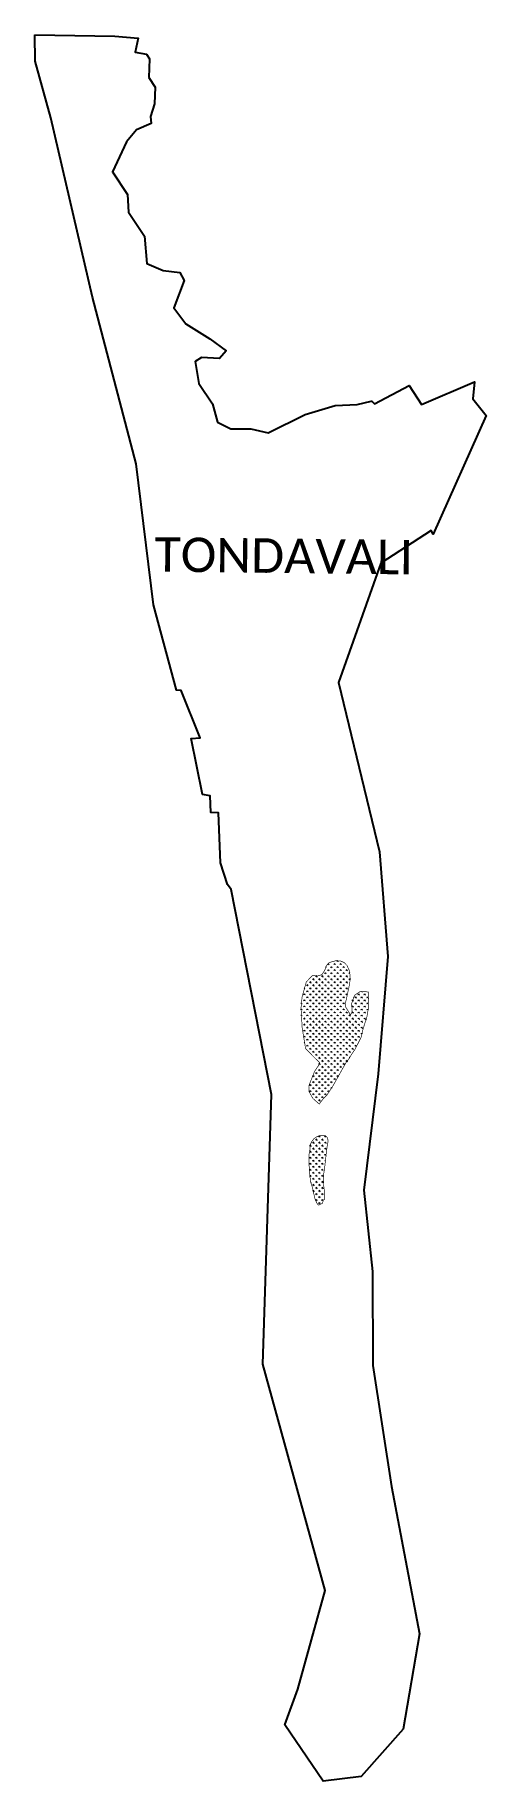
# Model space of a CAD drawing. Header units: metres. Extents: x 333981 to 336087, y 1779321 to 1787486.
import ezdxf

# ---------------------------------------------------------------- set-up
doc = ezdxf.new("R2010")
doc.units = ezdxf.units.M
doc.layers.add('MANGROOVES', color=112, linetype='Continuous')
doc.layers.add('VILLAGE NAME', color=250, linetype='Continuous')
pattern_1 = [(90, (0, 0), (-14.14213562, 14.14213562), [3.75, -24.53427126]), (45, (0, 0), (-14.14213562, 14.14213562), [3.75, -16.25]), (135, (0, 0), (-14.14213562, -14.14213562), [3.75, -16.25])]

msp = doc.modelspace()

# ---------------------------------------------------------------- hatches: boundary and pattern name
at = {"layer": 'MANGROOVES'}
h = msp.add_hatch(dxfattribs=at)
h.set_pattern_fill('GRASS', color=256, scale=20)
h.set_pattern_definition(pattern_1)
h.paths.add_polyline_path([(335431.5, 1782960.5), (335447.9, 1783035.2), (335453.6, 1783071.4), (335450.6, 1783107.3), (335439.1, 1783133.7), (335425.5, 1783147.9), (335407.6, 1783156.4), (335384.7, 1783156.6), (335355.4, 1783148.5), (335343.6, 1783136.1), (335333.8, 1783110.8), (335319.9, 1783090.9), (335301.1, 1783086), (335276.1, 1783087), (335248.2, 1783057.7), (335228.5, 1782987.2), (335223.7, 1782935.2), (335229, 1782843.6), (335244.8, 1782746.3), (335288.9, 1782701.3), (335310.9, 1782680.5), (335304.8, 1782666), (335287.2, 1782640.2), (335275, 1782609.7), (335260.1, 1782571.9), (335260.5, 1782545.9), (335278.9, 1782513.2), (335309.2, 1782486.5), (335315.6, 1782496.6), (335331.9, 1782516.7), (335344.2, 1782528.8), (335352.4, 1782540.8), (335368.8, 1782565), (335389.3, 1782601.3), (335413.9, 1782645.6), (335434.5, 1782681.9), (335446.7, 1782697.9), (335459.1, 1782718.1), (335475.4, 1782742.2), (335487.8, 1782766.4), (335504.2, 1782798.7), (335512.6, 1782835.1), (335525.1, 1782875.4), (335529.2, 1782883.5), (335537.7, 1782932), (335538.3, 1783010.2), (335523.7, 1783012.7), (335499.8, 1783012.8), (335475.6, 1782996.9), (335469.2, 1782985.2), (335459.8, 1782955.7), (335462.4, 1782916.9), (335454.4, 1782903.7), (335442.4, 1782923.8), (335430.1, 1782943.9)])
h = msp.add_hatch(dxfattribs=at)
h.set_pattern_fill('GRASS', color=256, scale=20)
h.set_pattern_definition(pattern_1)
h.paths.add_polyline_path([(335342, 1782261.6), (335346.3, 1782293.9), (335350.5, 1782314.1), (335346.6, 1782330.4), (335338.6, 1782338.5), (335326.4, 1782338.6), (335310.2, 1782338.8), (335298.1, 1782334.8), (335281.8, 1782322.8), (335273.6, 1782310.7), (335265.4, 1782294.6), (335265.2, 1782274.3), (335260.9, 1782250.1), (335260.6, 1782209.6), (335264.3, 1782161), (335268, 1782124.5), (335275.9, 1782100.2), (335279.8, 1782084), (335287.6, 1782047.5), (335295.5, 1782027.1), (335303.5, 1782014.9), (335307.6, 1782014.9), (335323.8, 1782022.9), (335328, 1782039), (335332.1, 1782039), (335332.3, 1782063.3), (335332.4, 1782083.5), (335328.6, 1782111.9), (335329, 1782156.4), (335333.3, 1782184.7), (335337.6, 1782221.1)])

# ---------------------------------------------------------------- linework, layer by layer
at = {"color": 3}
msp.add_lwpolyline([(333981.4, 1787485.7), (334353.8, 1787480.5), (334462.6, 1787470.5), (334448.9, 1787404.7), (334501.9, 1787396.4), (334516.3, 1787373.5), (334512.5, 1787287.3), (334542.5, 1787241.3), (334539.5, 1787163.2), (334520.2, 1787104.1), (334523.9, 1787071.9), (334455.1, 1787041.6), (334409, 1786985.4), (334342.7, 1786846.2), (334413.3, 1786739.1), (334418.7, 1786657.6), (334493.1, 1786545.2), (334503.9, 1786417.4), (334579.7, 1786384), (334657.3, 1786374.4), (334677.6, 1786336.9), (334629.1, 1786209.8), (334685.6, 1786134.9), (334798.2, 1786064.6), (334874, 1786008.9), (334842.9, 1785973.5), (334758.3, 1785977.9), (334729.2, 1785958.3), (334747, 1785855.7), (334810.8, 1785761.5), (334833.8, 1785675.8), (334895.9, 1785643.7), (334988.6, 1785644.7), (335070.5, 1785625.5), (335243.3, 1785711), (335383.4, 1785753.1), (335486, 1785758.1), (335551.6, 1785772.9), (335553.8, 1785773.4), (335567.1, 1785761.1), (335728.6, 1785846), (335785.8, 1785757.4), (336033, 1785863), (336026, 1785783.6), (336087.5, 1785706.7), (335840.3, 1785152), (335831.6, 1785169.1), (335596.8, 1785016.6), (335398.4, 1784458.4), (335590.1, 1783666.3), (335628.8, 1783176), (335584.6, 1782628.5), (335516.8, 1782084.4), (335557, 1781704.4), (335559.1, 1781264.8), (335646.1, 1780698.1), (335776.1, 1780009.4), (335700, 1779564.2), (335504.1, 1779342.4), (335327.2, 1779321.3), (335147.3, 1779583.9), (335209.5, 1779751.1), (335336.9, 1780212.5), (335045.4, 1781270.1), (335086, 1782531), (334897.1, 1783489.6), (334880.6, 1783512.9), (334847.3, 1783615.1), (334839, 1783848.1), (334802.7, 1783849.4), (334799, 1783927.5), (334763.6, 1783934.9), (334710.7, 1784196.7), (334752.5, 1784198.7), (334664.1, 1784420.4), (334642.1, 1784421.9), (334534.3, 1784820.3), (334453.4, 1785479.8), (334249.4, 1786259.8), (334056, 1787098.4), (333982.7, 1787362.8), (333981.4, 1787485.7)], dxfattribs=at)
at = {"layer": 'MANGROOVES', "const_width": 3.04, "flags": 128}
for points in [[(335431.5, 1782960.5), (335447.9, 1783035.2), (335453.6, 1783071.4), (335450.6, 1783107.3), (335439.1, 1783133.7), (335425.5, 1783147.9), (335407.6, 1783156.4), (335384.7, 1783156.6), (335355.4, 1783148.5), (335343.6, 1783136.1), (335333.8, 1783110.8), (335319.9, 1783090.9), (335301.1, 1783086), (335276.1, 1783087), (335248.2, 1783057.7), (335228.5, 1782987.2), (335223.7, 1782935.2), (335229, 1782843.6), (335244.8, 1782746.3), (335288.9, 1782701.3), (335310.9, 1782680.5), (335304.8, 1782666), (335287.2, 1782640.2), (335275, 1782609.7), (335260.1, 1782571.9), (335260.5, 1782545.9), (335278.9, 1782513.2), (335309.2, 1782486.5), (335315.6, 1782496.6), (335331.9, 1782516.7), (335344.2, 1782528.8), (335352.4, 1782540.8), (335368.8, 1782565), (335389.3, 1782601.3), (335413.9, 1782645.6), (335434.5, 1782681.9), (335446.7, 1782697.9), (335459.1, 1782718.1), (335475.4, 1782742.2), (335487.8, 1782766.4), (335504.2, 1782798.7), (335512.6, 1782835.1), (335525.1, 1782875.4), (335529.2, 1782883.5), (335537.7, 1782932), (335538.3, 1783010.2), (335523.7, 1783012.7), (335499.8, 1783012.8), (335475.6, 1782996.9), (335469.2, 1782985.2), (335459.8, 1782955.7), (335462.4, 1782916.9), (335454.4, 1782903.7), (335442.4, 1782923.8), (335430.1, 1782943.9)], [(335342, 1782261.6), (335346.3, 1782293.9), (335350.5, 1782314.1), (335346.6, 1782330.4), (335338.6, 1782338.5), (335326.4, 1782338.6), (335310.2, 1782338.8), (335298.1, 1782334.8), (335281.8, 1782322.8), (335273.6, 1782310.7), (335265.4, 1782294.6), (335265.2, 1782274.3), (335260.9, 1782250.1), (335260.6, 1782209.6), (335264.3, 1782161), (335268, 1782124.5), (335275.9, 1782100.2), (335279.8, 1782084), (335287.6, 1782047.5), (335295.5, 1782027.1), (335303.5, 1782014.9), (335307.6, 1782014.9), (335323.8, 1782022.9), (335328, 1782039), (335332.1, 1782039), (335332.3, 1782063.3), (335332.4, 1782083.5), (335328.6, 1782111.9), (335329, 1782156.4), (335333.3, 1782184.7), (335337.6, 1782221.1)]]:
    msp.add_lwpolyline(points, close=True, dxfattribs=at)

# ---------------------------------------------------------------- texts
at = {"layer": 'VILLAGE NAME', "insert": (334540.7, 1785137.4), "char_height": 161.109, "attachment_point": 1, "rotation": 359.37415}
msp.add_mtext_dynamic_manual_height_columns('{\\fCalibri|b0|i0|c0|p34;TONDAVALI}', width=1589.786, gutter_width=805.5, heights=[0], dxfattribs=at)

doc.saveas('drawing.dxf')
